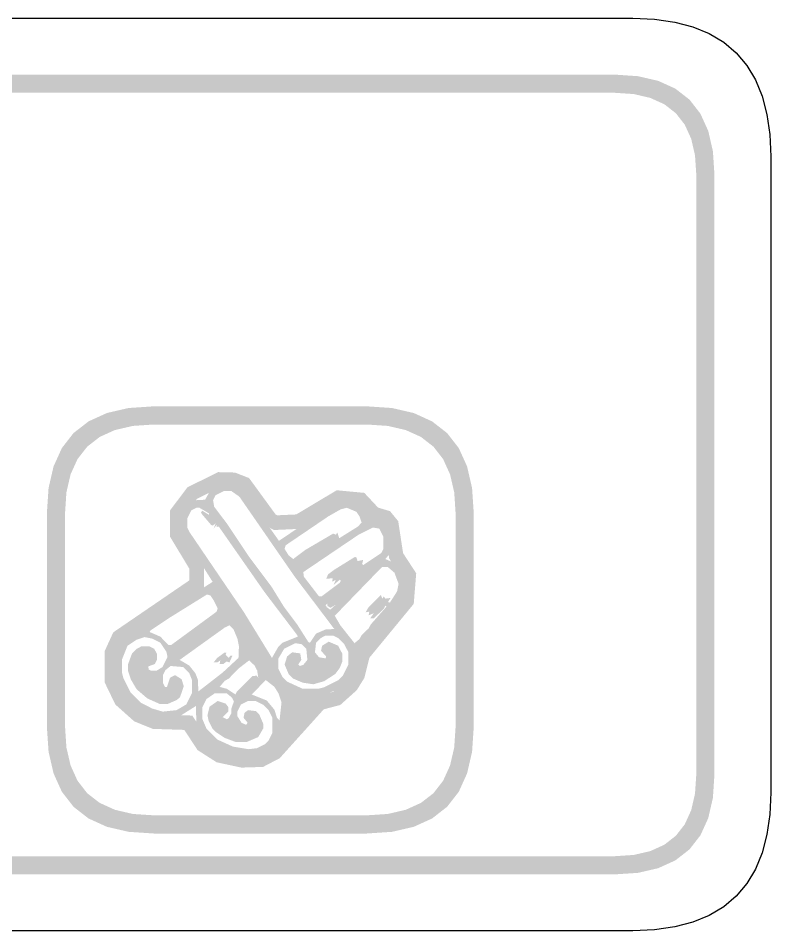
# Model space of a CAD drawing. Header units: millimetres. Extents: x 6 to 294, y 109 to 451.
# Drawn here: x 53.47 to 70.04, y 292.86 to 312.94 of the extents above; entities that cross this region are included whole.
import ezdxf

# ---------------------------------------------------------------- set-up
doc = ezdxf.new("R2010")
doc.units = ezdxf.units.MM
doc.layers.add('CUT', color=1, linetype='Continuous')
doc.layers.add('RASTER', color=7, linetype='Continuous')

msp = doc.modelspace()

# ---------------------------------------------------------------- hatches: boundary and pattern name
at = {"layer": 'RASTER'}
h = msp.add_hatch(color=7, dxfattribs=at)
h.paths.add_polyline_path([(7.2, 309.501), (7.234, 310.016), (7.337, 310.463), (7.509, 310.841), (7.75, 311.151), (8.059, 311.391), (8.438, 311.563), (8.884, 311.666), (9.4, 311.701), (66.6, 311.701), (67.116, 311.666), (67.563, 311.563), (67.941, 311.391), (68.25, 311.151), (68.491, 310.841), (68.663, 310.463), (68.766, 310.016), (68.8, 309.501), (68.8, 296.301), (68.766, 295.785), (68.663, 295.338), (68.491, 294.96), (68.25, 294.651), (67.941, 294.41), (67.563, 294.238), (67.116, 294.135), (66.6, 294.101), (9.4, 294.101), (8.884, 294.135), (8.438, 294.238), (8.059, 294.41), (7.75, 294.651), (7.509, 294.96), (7.337, 295.338), (7.234, 295.785), (7.2, 296.301)])
h.paths.add_polyline_path([(7.6, 309.501), (7.6, 296.301), (7.628, 295.879), (7.712, 295.513), (7.853, 295.204), (8.05, 294.951), (8.303, 294.754), (8.612, 294.613), (8.978, 294.529), (9.4, 294.501), (66.6, 294.501), (67.022, 294.529), (67.387, 294.613), (67.697, 294.754), (67.95, 294.951), (68.147, 295.204), (68.288, 295.513), (68.372, 295.879), (68.4, 296.301), (68.4, 309.501), (68.372, 309.923), (68.288, 310.288), (68.147, 310.598), (67.95, 310.851), (67.697, 311.048), (67.387, 311.188), (67.022, 311.273), (66.6, 311.301), (9.4, 311.301), (8.978, 311.273), (8.612, 311.188), (8.303, 311.048), (8.05, 310.851), (7.853, 310.598), (7.712, 310.288), (7.628, 309.923), (7.6, 309.501)], flags=0)
h = msp.add_hatch(color=7, dxfattribs=at)
h.paths.add_polyline_path([(54.1, 302.051), (54.137, 302.602), (54.247, 303.079), (54.43, 303.483), (54.687, 303.813), (55.018, 304.07), (55.422, 304.254), (55.899, 304.364), (56.45, 304.401), (61.15, 304.401), (61.701, 304.364), (62.178, 304.254), (62.582, 304.07), (62.913, 303.813), (63.17, 303.483), (63.353, 303.079), (63.463, 302.602), (63.5, 302.051), (63.5, 297.351), (63.463, 296.8), (63.353, 296.323), (63.17, 295.919), (62.912, 295.588), (62.582, 295.331), (62.178, 295.148), (61.701, 295.038), (61.15, 295.001), (56.45, 295.001), (55.899, 295.038), (55.422, 295.148), (55.018, 295.331), (54.688, 295.588), (54.43, 295.919), (54.247, 296.323), (54.137, 296.8), (54.1, 297.351)])
h.paths.add_polyline_path([(54.5, 302.051), (54.5, 297.351), (54.53, 296.894), (54.622, 296.498), (54.774, 296.163), (54.987, 295.888), (55.262, 295.675), (55.597, 295.523), (55.993, 295.431), (56.45, 295.401), (61.15, 295.401), (61.607, 295.431), (62.003, 295.523), (62.338, 295.675), (62.613, 295.888), (62.826, 296.163), (62.978, 296.498), (63.07, 296.894), (63.1, 297.351), (63.1, 302.051), (63.07, 302.508), (62.978, 302.904), (62.826, 303.239), (62.613, 303.513), (62.338, 303.727), (62.003, 303.879), (61.607, 303.97), (61.15, 304.001), (56.45, 304.001), (55.993, 303.97), (55.597, 303.879), (55.262, 303.727), (54.988, 303.513), (54.774, 303.239), (54.622, 302.904), (54.53, 302.508), (54.5, 302.051)], flags=0)
h = msp.add_hatch(color=7, dxfattribs=at)
h.paths.add_polyline_path([(57.872, 302.953), (58.241, 302.944), (58.552, 302.823), (59.136, 302.023), (59.175, 302.003), (59.591, 302.022), (60.482, 302.554), (61.09, 302.497), (61.393, 302.173), (61.656, 302.094), (61.836, 301.875), (61.944, 301.17), (62.233, 300.727), (62.178, 300.054), (61.201, 298.868), (61.09, 298.423), (60.924, 298.155), (60.56, 297.829), (60.197, 297.734), (59.226, 296.657), (58.86, 296.466), (58.382, 296.451), (57.839, 296.568), (57.418, 296.836), (57.126, 297.281), (56.435, 297.303), (56.024, 297.468), (55.608, 297.839), (55.371, 298.329), (55.371, 299.01), (55.561, 299.427), (57.239, 300.573), (57.239, 300.825), (56.81, 301.535), (56.81, 302.109), (57.197, 302.621)])
h.paths.add_polyline_path([(57.943, 302.631), (57.406, 302.367), (57.13, 302.002), (57.13, 301.624), (57.559, 300.915), (57.559, 300.404), (55.815, 299.213), (55.691, 298.94), (55.691, 298.402), (55.868, 298.035), (56.195, 297.744), (56.501, 297.621), (57.303, 297.596), (57.648, 297.069), (57.963, 296.869), (58.411, 296.772), (58.777, 296.784), (59.027, 296.914), (60.024, 298.02), (60.404, 298.119), (60.676, 298.362), (60.792, 298.549), (60.908, 299.015), (61.867, 300.18), (61.905, 300.644), (61.638, 301.052), (61.533, 301.74), (61.471, 301.815), (61.219, 301.891), (60.939, 302.19), (60.556, 302.226), (59.686, 301.706), (59.104, 301.679), (58.922, 301.773), (58.348, 302.559), (58.177, 302.626), (57.943, 302.631)], flags=0)
h = msp.add_hatch(color=7, dxfattribs=at)
h.paths.add_polyline_path([(57.938, 302.695), (58.162, 302.705), (58.406, 302.581), (59.21, 301.442), (60.261, 302.146), (60.573, 302.303), (60.84, 302.303), (61.018, 302.213), (61.085, 302.146), (61.199, 301.925), (61.41, 301.901), (61.554, 301.811), (61.677, 301.566), (61.677, 301.265), (61.62, 301.121), (61.554, 301.041), (61.788, 300.94), (61.888, 300.84), (62.012, 300.528), (61.979, 300.294), (61.821, 300.016), (60.931, 298.965), (60.907, 298.721), (60.84, 298.52), (60.75, 298.376), (60.516, 298.175), (60.06, 297.994), (59.913, 297.807), (59.726, 297.626), (59.679, 297.539), (59.424, 297.291), (59.377, 297.204), (59.009, 296.836), (58.765, 296.712), (58.296, 296.712), (57.961, 296.812), (57.683, 296.97), (57.549, 297.104), (57.425, 297.314), (57.392, 297.415), (57.382, 297.807), (57.024, 297.582), (56.789, 297.515), (56.522, 297.549), (56.143, 297.706), (56.043, 297.773), (55.775, 298.074), (55.618, 298.419), (55.618, 298.587), (55.584, 298.654), (55.651, 299.022), (55.808, 299.3), (57.75, 300.539), (57.369, 301.141), (57.181, 301.389), (57.057, 301.633), (57.024, 301.868), (57.134, 302.159), (57.215, 302.246), (57.392, 302.336), (57.583, 302.346), (57.717, 302.581)])
h.paths.add_polyline_path([(57.995, 302.537), (57.817, 302.447), (57.76, 302.336), (57.784, 302.192), (58.072, 301.811), (58.554, 301.088), (59.043, 300.438), (59.324, 299.983), (59.612, 299.601), (59.859, 299.213), (59.893, 299.199), (60.027, 299.4), (60.238, 299.491), (60.429, 299.501), (59.558, 300.652), (58.339, 302.413), (58.162, 302.537)], flags=0)
h.paths.add_polyline_path([(57.392, 302.169), (57.282, 302.112), (57.191, 301.935), (57.191, 301.734), (57.248, 301.623), (58.44, 299.869), (59.056, 298.865), (59.19, 299.099), (59.29, 299.199), (59.625, 299.333), (59.612, 299.367), (58.889, 300.318), (57.884, 301.757), (57.837, 301.744), (57.837, 301.791), (57.77, 301.71), (57.817, 301.824), (57.75, 301.777), (57.717, 301.791), (57.516, 302.025), (57.492, 302.069), (57.526, 302.102), (57.67, 302.012), (57.67, 302.045), (57.459, 302.169)], flags=0)
h.paths.add_polyline_path([(60.706, 302.169), (60.573, 302.136), (60.295, 301.978), (59.357, 301.342), (59.334, 301.265), (59.424, 301.121), (59.525, 301.041), (59.792, 301.242), (60.362, 301.576), (60.405, 301.6), (60.462, 301.576), (60.496, 301.623), (60.539, 301.499), (60.951, 301.757), (61.031, 301.844), (60.984, 301.978), (60.917, 302.079)], flags=0)
h.paths.add_polyline_path([(61.276, 301.734), (60.964, 301.576), (59.746, 300.753), (59.759, 300.652), (60.094, 300.217), (60.147, 300.217), (60.549, 300.518), (60.573, 300.562), (60.549, 300.585), (60.415, 300.472), (60.462, 300.585), (60.382, 300.539), (60.395, 300.619), (60.248, 300.605), (60.295, 300.706), (60.429, 300.806), (60.884, 301.088), (60.917, 301.074), (60.941, 300.997), (61.065, 301.021), (61.041, 300.93), (61.065, 300.907), (61.466, 301.175), (61.51, 301.265), (61.51, 301.533), (61.42, 301.71)], flags=0)
h.paths.add_polyline_path([(61.477, 300.863), (60.439, 299.792), (60.563, 299.581), (60.874, 299.189), (60.984, 299.28), (61.031, 299.367), (61.185, 299.514), (61.232, 299.601), (61.577, 299.993), (61.554, 300.016), (61.52, 299.949), (61.299, 299.735), (61.219, 299.735), (61.299, 299.849), (61.185, 299.802), (61.199, 299.882), (61.118, 299.869), (61.185, 299.983), (61.453, 300.251), (61.487, 300.17), (61.52, 300.217), (61.554, 300.17), (61.667, 300.184), (61.61, 300.093), (61.654, 300.083), (61.811, 300.328), (61.845, 300.495), (61.754, 300.739), (61.61, 300.863)], flags=0)
h.paths.add_polyline_path([(57.626, 300.261), (56.779, 299.735), (56.378, 299.467), (56.364, 299.434), (56.599, 299.333), (56.779, 299.146), (56.833, 299.146), (57.837, 299.882), (57.861, 299.959), (57.77, 300.137), (57.703, 300.237)], flags=0)
h.paths.add_polyline_path([(60.271, 300.06), (60.238, 300.026), (60.261, 299.983), (60.338, 299.926), (60.462, 300.036), (60.348, 299.969), (60.281, 300.003)], flags=0)
h.paths.add_polyline_path([(58.119, 299.581), (58.018, 299.534), (57.024, 298.821), (57.235, 298.697), (57.369, 298.53), (57.425, 298.386), (57.436, 298.128), (57.971, 298.543), (58.319, 298.865), (58.329, 299.122), (58.296, 299.29), (58.206, 299.501)], flags=0)
h.paths.add_polyline_path([(60.238, 299.357), (60.127, 299.3), (60.027, 299.199), (60.003, 298.988), (60.094, 298.878), (60.238, 298.854), (60.248, 298.898), (60.137, 299.022), (60.161, 299.132), (60.305, 299.223), (60.516, 299.132), (60.606, 298.955), (60.606, 298.788), (60.549, 298.644), (60.449, 298.51), (60.204, 298.352), (59.97, 298.285), (59.736, 298.319), (59.525, 298.409), (59.424, 298.51), (59.334, 298.721), (59.391, 298.898), (59.501, 298.988), (59.679, 298.965), (59.702, 298.821), (59.635, 298.721), (59.669, 298.687), (59.746, 298.711), (59.836, 298.821), (59.813, 299.065), (59.712, 299.166), (59.568, 299.189), (59.324, 299.065), (59.2, 298.854), (59.2, 298.62), (59.29, 298.443), (59.391, 298.342), (59.736, 298.185), (60.07, 298.185), (60.204, 298.218), (60.516, 298.376), (60.616, 298.476), (60.74, 298.721), (60.74, 298.988), (60.65, 299.166), (60.516, 299.3), (60.405, 299.357)], flags=0)
h.paths.add_polyline_path([(56.254, 299.323), (56.076, 299.266), (55.875, 299.132), (55.751, 298.821), (55.751, 298.553), (55.785, 298.419), (55.942, 298.108), (56.177, 297.874), (56.421, 297.75), (56.655, 297.683), (56.957, 297.716), (57.168, 297.84), (57.292, 298.084), (57.292, 298.386), (57.235, 298.53), (57.101, 298.664), (56.823, 298.687), (56.712, 298.597), (56.655, 298.486), (56.655, 298.319), (56.699, 298.228), (56.746, 298.228), (56.813, 298.429), (56.923, 298.486), (57.067, 298.396), (57.114, 298.242), (57.034, 298.007), (56.967, 297.941), (56.756, 297.85), (56.588, 297.85), (56.311, 297.974), (56.076, 298.175), (55.952, 298.386), (55.885, 298.587), (55.885, 298.721), (55.976, 298.965), (56.076, 299.065), (56.187, 299.122), (56.354, 299.122), (56.465, 299.065), (56.522, 298.955), (56.522, 298.821), (56.478, 298.731), (56.331, 298.677), (56.344, 298.61), (56.388, 298.587), (56.522, 298.587), (56.645, 298.664), (56.756, 298.888), (56.732, 298.998), (56.599, 299.199), (56.421, 299.29)], flags=0)
h.paths.add_polyline_path([(58.005, 298.978), (58.052, 298.978), (58.038, 298.932), (58.105, 298.865), (58.139, 298.911), (58.185, 298.911), (58.119, 298.764), (58.062, 298.788), (57.985, 298.731), (57.904, 298.731), (57.918, 298.811), (57.851, 298.764), (57.77, 298.764), (57.851, 298.865)], flags=0)
h.paths.add_polyline_path([(58.554, 298.811), (58.319, 298.63), (58.105, 298.409), (58.018, 298.362), (57.904, 298.228), (58.062, 298.185), (58.252, 298.061), (58.286, 298.128), (58.621, 298.463), (58.721, 298.476), (58.755, 298.429), (58.731, 298.587), (58.674, 298.697)], flags=0)
h.paths.add_polyline_path([(58.922, 298.376), (58.607, 298.061), (58.942, 297.927), (59.11, 297.726), (59.166, 297.549), (59.223, 297.492), (59.267, 297.884), (59.2, 298.084), (59.11, 298.228)], flags=0)
h.paths.add_polyline_path([(57.794, 298.084), (57.616, 297.961), (57.526, 297.783), (57.526, 297.515), (57.616, 297.304), (57.851, 297.07), (58.196, 296.913), (58.54, 296.856), (58.731, 296.879), (58.909, 296.97), (58.976, 297.037), (59.066, 297.214), (59.066, 297.549), (58.976, 297.726), (58.875, 297.827), (58.698, 297.917), (58.53, 297.917), (58.373, 297.84), (58.296, 297.683), (58.296, 297.582), (58.386, 297.438), (58.487, 297.391), (58.52, 297.438), (58.43, 297.549), (58.453, 297.659), (58.53, 297.716), (58.708, 297.693), (58.775, 297.626), (58.865, 297.415), (58.865, 297.314), (58.755, 297.124), (58.497, 297.013), (58.262, 297.013), (58.018, 297.104), (57.817, 297.237), (57.75, 297.304), (57.66, 297.482), (57.636, 297.606), (57.683, 297.793), (57.861, 297.917), (58.038, 297.86), (58.095, 297.783), (58.095, 297.683), (57.971, 297.559), (58.062, 297.515), (58.105, 297.539), (58.162, 297.649), (58.162, 297.75), (58.219, 297.907), (58.172, 297.994), (58.062, 298.084)], flags=0)

# ---------------------------------------------------------------- linework, layer by layer
at = {"layer": 'CUT'}
msp.add_lwpolyline([(8.999, 312.941), (67.001, 312.941), (67.483, 312.92), (67.925, 312.857), (68.325, 312.751), (68.685, 312.603), (69.003, 312.413), (69.278, 312.179), (69.512, 311.903), (69.703, 311.585), (69.851, 311.226), (69.956, 310.825), (70.019, 310.384), (70.04, 309.902), (70.04, 295.9), (70.019, 295.418), (69.956, 294.976), (69.851, 294.576), (69.703, 294.216), (69.512, 293.898), (69.278, 293.622), (69.003, 293.389), (68.685, 293.198), (68.325, 293.05), (67.925, 292.945), (67.483, 292.882), (67.001, 292.861), (8.999, 292.861)], dxfattribs=at)

doc.saveas('drawing.dxf')
